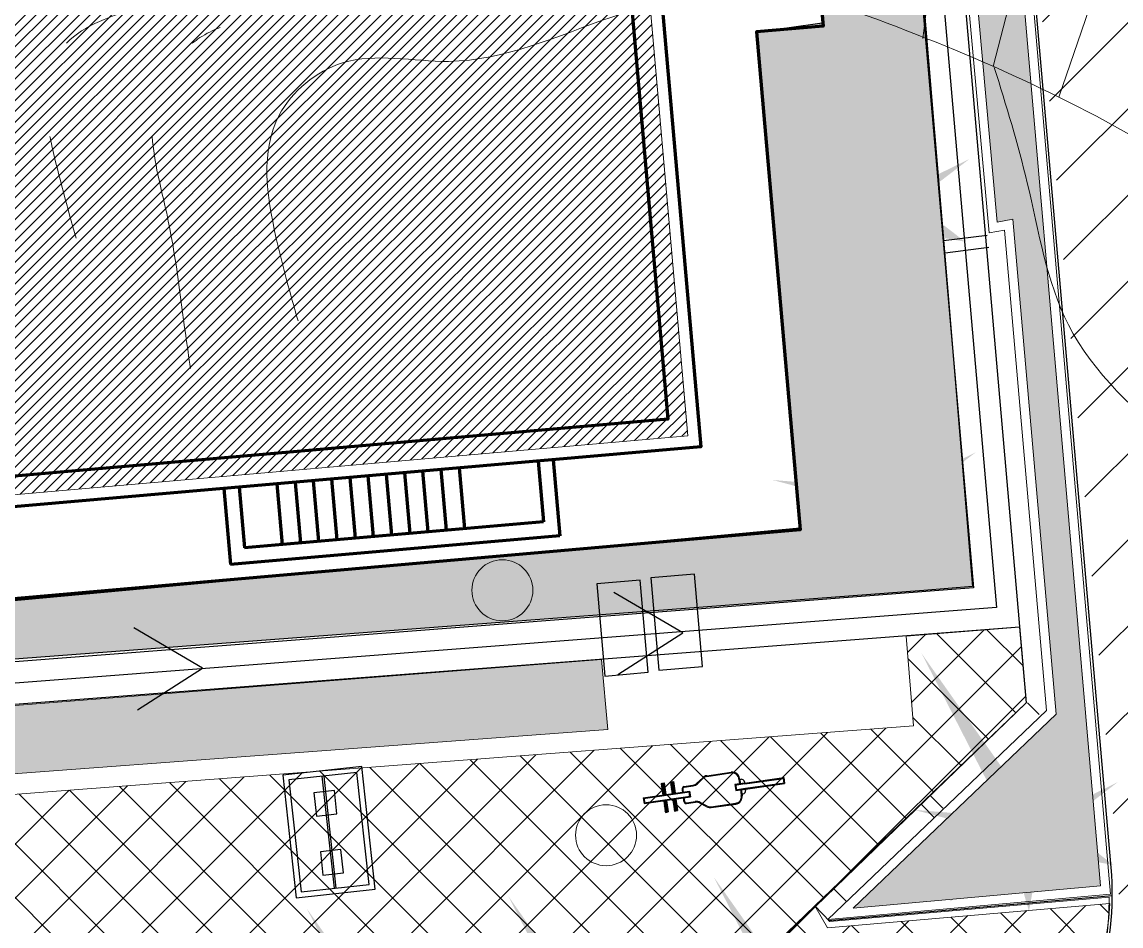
# Model space of a CAD drawing. Header units: millimetres. Extents: x 5637 to 6048, y 3385 to 3927.
# Drawn here: x 5686.45 to 5704.47, y 3668.75 to 3683.57 of the extents above; entities that cross this region are included whole.
import ezdxf

# ---------------------------------------------------------------- set-up
doc = ezdxf.new("R2010")
doc.units = ezdxf.units.MM
for name, color, linetype, lineweight in [('3', 250, 'Continuous', 30), ('ground 1', 7, 'Continuous', 30), ('hatch', 253, 'Continuous', 13), ('road', 19, 'Continuous', 30), ('trees new', 7, 'Continuous', 20), ('wall', 7, 'Continuous', 80)]:
    doc.layers.add(name, color=color, linetype=linetype, lineweight=lineweight)
doc.layers.add('Contour Lines', color=253, linetype='Continuous')
doc.layers.add('trees old', color=116, linetype='Continuous')
doc.layers.add('dr', color=7, linetype='Continuous', lineweight=30, true_color=0x424d8a)
doc.layers.add('plants1', color=7, linetype='Continuous', true_color=0x89ee5d)
pattern_1 = [(45, (2816.368087035456, -1263.747613335156), (-0.7071067811865475, 0.7071067811865476), [])]
pattern_2 = [(45, (2816.368087035456, -1263.747613335156), (-0.4419417382415922, 0.4419417382415922), []), (135, (2816.368087035456, -1263.747613335156), (-0.4419417382415922, -0.4419417382415922), [])]

# ---------------------------------------------------------------- blocks, each defined once
blk = doc.blocks.new('*X26')
at = {"color": 0}
for p, q in [((2449.240602581146, 1163.190144298113), (2450.538390305839, 1164.487932022804)), ((2449.240602581146, 1164.074027774596), (2449.654506829355, 1164.487932022804)), ((2449.240602581146, 1162.306260821629), (2451.240602581146, 1164.306260821629)), ((2455.652180219769, 1162.530654124869), (2457.609458117704, 1164.487932022805)), ((2455.652180219769, 1163.414537601352), (2456.725574641221, 1164.487932022805)), ((2455.652180219769, 1164.298421077835), (2455.841691164737, 1164.487932022805)), ((2449.240602581146, 1161.422377345146), (2451.240602581146, 1163.422377345146)), ((2449.240602581146, 1160.538493868663), (2451.240602581146, 1162.538493868663)), ((2449.240602581146, 1159.65461039218), (2451.240602581146, 1161.65461039218)), ((2449.240602581146, 1158.770726915697), (2451.240602581146, 1160.770726915697)), ((2449.240602581146, 1157.886843439213), (2451.240602581146, 1159.886843439213)), ((2449.240602581146, 1157.00295996273), (2451.240602581146, 1159.00295996273)), ((2449.609458117704, 1156.487932022805), (2451.240602581146, 1158.119076486247)), ((2450.493341594187, 1156.487932022805), (2451.240602581146, 1157.235193009764)), ((2455.652180219769, 1161.646770648385), (2457.652180219767, 1163.646770648385)), ((2455.652180219769, 1160.762887171902), (2457.652180219767, 1162.762887171902)), ((2455.652180219769, 1159.879003695419), (2457.652180219767, 1161.879003695419)), ((2455.652180219769, 1158.995120218936), (2457.652180219767, 1160.995120218936)), ((2455.652180219769, 1158.111236742453), (2457.652180219767, 1160.111236742453)), ((2455.652180219769, 1157.22735326597), (2457.652180219767, 1159.227353265969)), ((2455.796642453086, 1156.487932022805), (2457.652180219767, 1158.343469789486)), ((2456.68052592957, 1156.487932022805), (2457.652180219767, 1157.459586313003)), ((2457.564409406054, 1156.487932022805), (2457.652180219767, 1156.57570283652)), ((2449.240602581145, 1150.815775627347), (2450.912758976603, 1152.487932022805)), ((2449.240602581145, 1151.69965910383), (2450.02887550012, 1152.487932022805)), ((2449.240602581145, 1149.931892150864), (2451.240602581146, 1151.931892150864)), ((2449.240602581145, 1149.048008674381), (2451.240602581146, 1151.048008674381)), ((2449.240602581145, 1148.164125197898), (2451.240602581146, 1150.164125197898)), ((2449.240602581145, 1147.280241721415), (2451.240602581146, 1149.280241721415)), ((2455.652180219769, 1151.92405240707), (2456.216059835502, 1152.487932022805)), ((2455.652180219769, 1151.040168930587), (2457.099943311985, 1152.487932022805)), ((2455.652180219769, 1150.156285454104), (2457.652180219767, 1152.156285454104)), ((2455.652180219769, 1149.272401977621), (2457.652180219767, 1151.272401977621)), ((2455.652180219769, 1148.388518501137), (2457.652180219767, 1150.388518501137)), ((2455.652180219769, 1147.504635024654), (2457.652180219767, 1149.504635024654)), ((2449.240602581145, 1146.396358244931), (2451.240602581146, 1148.396358244931)), ((2449.240602581145, 1145.512474768448), (2451.240602581146, 1147.512474768448)), ((2449.240602581145, 1144.628591291965), (2451.240602581146, 1146.628591291965)), ((2449.983826788468, 1144.487932022805), (2451.240602581146, 1145.744707815482)), ((2450.867710264952, 1144.487932022805), (2451.240602581146, 1144.860824338999)), ((2455.652180219769, 1146.620751548171), (2457.652180219767, 1148.620751548171)), ((2455.652180219769, 1145.736868071688), (2457.652180219767, 1147.736868071688)), ((2455.652180219769, 1144.852984595205), (2457.652180219767, 1146.852984595205)), ((2456.171011123851, 1144.487932022805), (2457.652180219767, 1145.969101118722)), ((2457.054894600334, 1144.487932022805), (2457.652180219767, 1145.085217642238))]:
    blk.add_line(p, q, dxfattribs=at)
blk = doc.blocks.new('104')
at = {"color": 1}
for p, q in [((1.936082506291522, 1.411869706061376), (1.93607127209655, 1.331869706917942)), ((1.936082506291522, 1.411869706061376), (1.956082506077398, 1.411866897512488)), ((1.956082506077398, 1.411866897512488), (1.95607127188228, 1.331866898369052)), ((2.000198281991258, 1.411860702447073), (2.000187047796138, 1.331860703303709)), ((2.000198281991258, 1.411860702447073), (2.020198281777135, 1.411857893898475)), ((2.020198281777135, 1.411857893898475), (2.020187047582163, 1.331857894754896)), ((2.087206229421465, 1.363783833174597), (2.148899086318034, 1.363775169804646)), ((2.087206931558649, 1.368783833120994), (2.148899788455075, 1.368775169751186)), ((2.22211129713818, 1.410151540670113), (2.178292203163073, 1.378321508636696)), ((2.225049836471924, 1.406106174612143), (2.181230742496818, 1.374276142578872)), ((2.251850471842561, 1.414697830816004), (2.415815193284982, 1.414674805670145)), ((2.251851173979892, 1.419697830762329), (2.420815895368496, 1.419674103479354)), ((2.465808171377819, 1.364667784833523), (2.465803561709936, 1.331841807776604)), ((2.470288657239934, 1.361794688409202), (2.480288657133163, 1.361793284134686)), ((2.470808873461328, 1.369667082642805), (2.470803560709732, 1.331834364251942)), ((1.80018704993752, 1.331888788791139), (1.800181432840033, 1.291888789219241)), ((1.800181432840033, 1.291888789219241), (2.120181429414059, 1.291843852439501)), ((1.80018213497722, 1.296888789165927), (2.1201821315511, 1.296843852385896)), ((1.800186347800334, 1.326888788844672), (2.12018634437436, 1.326843852064854)), ((1.80018704993752, 1.331888788791139), (2.120187046511543, 1.331843852011104)), ((1.805187049883985, 1.331888086654028), (1.805181432786358, 1.291888087082274)), ((1.936065654998774, 1.291869707346189), (1.93605442080409, 1.211869708202464)), ((1.956065654784793, 1.291866898797374), (1.956054420589966, 1.211866899653863)), ((2.0001814306988, 1.291860703731884), (2.000170196503828, 1.211860704588449)), ((2.020181430484675, 1.291857895183142), (2.020170196289559, 1.211857896039709)), ((2.0707962373029, 1.27970921491524), (2.070795637803393, 1.275440109725656)), ((2.0707979423128, 1.291850787236177), (2.0707962373029, 1.27970921491524)), ((2.070805264420334, 1.343992359128579), (2.070803559410433, 1.331850786807932)), ((2.075796237249514, 1.279708512778126), (2.075795637749715, 1.275439407588542)), ((2.075797942259415, 1.291850085098916), (2.075796237249514, 1.279708512778126)), ((2.075805264366659, 1.343991656991465), (2.075803559356903, 1.3318500846706)), ((2.115187046565075, 1.331844554148438), (2.11518142946759, 1.291844554576686)), ((2.120187046511543, 1.331843852011104), (2.120181429414059, 1.291843852439501)), ((2.500277000577936, 1.326790481452188), (2.433251551179604, 1.326890262587942)), ((2.433258994697446, 1.331890257043027), (2.433253394022247, 1.292007202471159)), ((2.433253394022247, 1.292007202471159), (2.500278826998147, 1.291790476335592)), ((2.500284444095923, 1.33179047590727), (2.433258994697446, 1.331890257043027)), ((2.433269561392993, 1.297007176328647), (2.500294994368894, 1.296790450192791)), ((2.438258994644061, 1.331889554905842), (2.438253393968568, 1.29200650033419)), ((2.465796246104633, 1.279746537941964), (2.465792020250995, 1.249653746398897)), ((2.465797953060522, 1.291901969931952), (2.465796246104633, 1.279746537941964)), ((2.470797950835529, 1.291885802483922), (2.470792020197464, 1.249653044261709)), ((2.500278826998147, 1.291790476335592), (2.500277422723772, 1.281790476442582)), ((2.500278826998147, 1.291790476335592), (2.770278824107629, 1.291752560927563)), ((2.500279529135625, 1.296790476281916), (2.770279526244959, 1.296752560873887)), ((2.50028374195874, 1.326790475960659), (2.770283739068075, 1.326752560552775)), ((2.500285848370292, 1.341790475800062), (2.500284444095923, 1.33179047590727)), ((2.500284444095923, 1.33179047590727), (2.770284441205115, 1.331752560499317)), ((2.765284441258645, 1.331753262636574), (2.765278824161305, 1.291753263064603)), ((2.770284441205115, 1.331752560499317), (2.770278824107629, 1.291752560927563)), ((1.93605442080409, 1.211869708202464), (1.956054420589966, 1.211866899653863)), ((2.000170196503828, 1.211860704588449), (2.020170196289559, 1.211857896039709)), ((2.087190341488725, 1.250644030222889), (2.148883198385149, 1.250635366853011)), ((2.087191043625908, 1.25564403016921), (2.148883900522335, 1.255635366799409)), ((2.222083083425606, 1.209238435757152), (2.178272930798136, 1.241080773341074)), ((2.22502275880408, 1.21328297635234), (2.18121260617646, 1.245125313936409)), ((2.251473517975783, 1.204683842191538), (2.4207857014981, 1.204660066115347)), ((2.470274614496364, 1.261794689479892), (2.480274614389304, 1.261793285205301)), ((2.251472815838743, 1.199683842245142), (2.420784999360915, 1.199660066168877))]:
    blk.add_line(p, q, dxfattribs=at)
for centre, radius, start, end in [((2.120805263885026, 1.343985337756792), 0.0499999999574738, 163.7423607390374, 179.9919541000655), ((2.087204825147093, 1.353783833281659), 0.0149999999872422, 89.99195410006301, 163.7423607390374), ((2.120805263885026, 1.343985337756792), 0.0449999999617265, 163.7423607390374, 179.9919541000655), ((2.087204825147093, 1.353783833281659), 0.0099999999914948, 89.99195410006301, 163.7423607390374), ((2.148906809826927, 1.418775169215954), 0.0549999999532212, 269.9919541000631, 305.9945196652657), ((2.148906809826927, 1.418775169215954), 0.0499999999574738, 269.9919541000631, 305.9945196652657), ((2.251496690474318, 1.369697880091001), 0.0499999999574738, 89.99195410006301, 125.9945196652656), ((2.251496690474318, 1.369697880091001), 0.0449999999617265, 89.99195410006301, 125.9945196652656), ((2.420011600414309, 1.368877054319284), 0.0459896060169507, 354.7485661321587, 95.2353420689308), ((2.420808843521252, 1.369457084238629), 0.0499999999574738, 359.9919541000657, 89.99195410006301), ((2.480285848584275, 1.3417932843491), 0.0199999999829895, 359.9919541000657, 89.99195410006301), ((2.480277422937898, 1.281793284991324), 0.0199999999829895, 269.9919541000631, 359.9919541000657), ((2.120795637268229, 1.275433088353799), 0.0499999999574738, 179.9919541000655, 196.241547462146), ((2.087192447900284, 1.26564403006237), 0.0149999999872422, 196.241547462146, 269.9919541000631), ((2.120795637268229, 1.275433088353799), 0.0449999999617265, 179.9919541000655, 196.241547462146), ((2.087192447900284, 1.26564403006237), 0.0099999999914948, 196.241547462146, 269.9919541000631), ((2.148876177013293, 1.20063536738832), 0.0499999999574738, 53.98938853523146, 89.99195410006301), ((2.148876177013293, 1.20063536738832), 0.0549999999532212, 53.98938853523146, 89.99195410006301), ((2.251479837210309, 1.249683841709906), 0.0499999999574738, 233.9893885352315, 269.9919541000631), ((2.251479837210309, 1.249683841709906), 0.0449999999617265, 233.9893885352315, 269.9919541000631), ((2.420792020732625, 1.249660065633497), 0.0499999999574738, 269.9919541000631, 359.9919541000657), ((2.420792020732625, 1.249660065633497), 0.0449999999617265, 269.9919541000631, 359.9919541000657)]:
    blk.add_arc(centre, radius, start, end, dxfattribs=at)
at = {"color": 1, "xscale": 0.0099999999915381, "yscale": 0.0099999999915381, "zscale": 0.0099999999915381, "rotation": 359.9919541004905}
blk.add_blockref('*X26', (-22.55795851785902, -10.2295700836869), dxfattribs=at)

msp = doc.modelspace()

# ---------------------------------------------------------------- hatches: boundary and pattern name
at = {"layer": 'hatch'}
h = msp.add_hatch(dxfattribs=at)
h.set_pattern_fill('ANSI31', color=256, scale=8, style=0)
h.set_pattern_definition(pattern_1)
edge = h.paths.add_edge_path()
edge.add_line((5681.717861684403, 3662.745191514314), (5708.379865006555, 3664.933696125369))
edge.add_arc((5713.219451810619, 3667.17930233383), 5.335198935143152, 204.8916696377363, 275.5225228936467)
edge.add_line((5713.732895531978, 3661.868867019984), (5818.562221441009, 3671.059198216096))
edge.add_arc((5814.821388273876, 3690.234135739634), 19.536429095818, 281.0391611141656, 345.4536598214534)
edge.add_arc((5828.917889487164, 3687.612558022211), 5.328594534298682, 334.6044276593299, 439.8121842158608)
edge.add_line((5829.860387003382, 3692.857137904612), (5821.196507745697, 3693.927754127494))
edge.add_line((5821.196507745697, 3693.927754127494), (5821.163350462273, 3698.626387211156))
edge.add_line((5821.163350462273, 3698.626387211156), (5822.751366257406, 3698.670462603363))
edge.add_arc((5822.674333306773, 3701.4459238352), 2.776530051145117, 271.5898367040771, 361.9955133681444)
edge.add_arc((5787.811571715565, 3700.231222676223), 37.66044675599677, 1.995513368169515, 27.74712978629988)
edge.add_line((5821.141479896906, 3717.764803898685), (5815.110825150305, 3730.65299214686))
edge.add_arc((5808.837259289391, 3727.717458539754), 6.926397777319866, 25.07588376820942, 80.91015836691298)
edge.add_line((5809.931512384694, 3734.556873451359), (5816.865769117916, 3735.208438654118))
edge.add_line((5816.865769117917, 3735.208438654118), (5822.085935056275, 3738.738563963288))
edge.add_arc((5826.046805171409, 3735.447178750425), 5.149923173059109, 140.2742559053538, 208.703020703038)
edge.add_line((5821.529700208637, 3732.973826482002), (5832.00401448334, 3711.476217043873))
edge.add_line((5832.004014483341, 3711.476217043873), (5839.078029451141, 3695.80300683227))
edge.add_line((5839.078029451141, 3695.80300683227), (5843.714293465897, 3685.869731374647))
edge.add_line((5843.714293465898, 3685.869731374647), (5839.001609059736, 3683.44475911684))
edge.add_arc((5812.027927061039, 3691.912843182266), 28.27168138448803, 321.43496505600103, 342.5709057577431, ccw=False)
edge.add_arc((5815.073760319658, 3690.732322132294), 25.173118441348, 273.78629758692523, 319.2135797684263, ccw=False)
edge.add_line((5816.736074044711, 3665.614149325706), (5796.146508893662, 3663.794321092394))
edge.add_line((5796.146508893662, 3663.794321092394), (5694.835238285186, 3654.876884714992))
edge.add_line((5694.835238285186, 3654.876884714992), (5688.623693831469, 3654.401556767669))
edge.add_line((5688.623693831469, 3654.401556767669), (5675.284786681259, 3653.371729471557))
edge.add_line((5675.284786681259, 3653.371729471557), (5681.717861684403, 3662.745191514314))
h = msp.add_hatch(dxfattribs=at)
h.set_pattern_fill('ANSI31', color=256, scale=8, style=0)
h.set_pattern_definition(pattern_1)
edge = h.paths.add_edge_path()
edge.add_line((5690.403124210779, 3726.919632310011), (5676.34211441421, 3711.333046469274))
edge.add_arc((5689.846984792324, 3699.118523878477), 18.20923079239532, 137.8721341180287, 181.0320893666494)
edge.add_line((5671.640708195235, 3698.790532230694), (5672.114585761887, 3693.143533276472))
edge.add_line((5672.114585761887, 3693.143533276472), (5669.545892539129, 3689.924325035302))
edge.add_line((5669.54589253913, 3689.924325035302), (5670.291905796879, 3680.014563592357))
edge.add_line((5670.291905796879, 3680.014563592357), (5673.581641407744, 3675.660168153207))
edge.add_line((5673.581641407744, 3675.660168153207), (5675.184961543018, 3655.912757863684))
edge.add_line((5675.184961543018, 3655.912757863684), (5681.704508234812, 3662.787854261538))
edge.add_arc((5683.633524460472, 3668.61987176804), 6.142762554014521, 191.6976900661575, 251.6976900661557, ccw=False)
edge.add_line((5677.618341031697, 3667.374440070523), (5674.985973516126, 3697.691412991268))
edge.add_arc((5690.116690428968, 3699.005185569844), 15.18764605476393, 141.456472432827, 184.9624422683546, ccw=False)
edge.add_line((5678.237900774294, 3708.46874457398), (5684.411628318818, 3715.349631213012))
edge.add_arc((5694.781410486745, 3706.944585420329), 13.34830240095643, 103.71214568527768, 140.9741083506967, ccw=False)
edge.add_line((5691.617274266229, 3719.91244642226), (5691.066152236915, 3725.367941944483))
edge.add_line((5691.066152236914, 3725.367941944483), (5690.403124210779, 3726.919632310011))
h = msp.add_hatch(dxfattribs=at)
h.set_pattern_fill('ANSI31', color=256, scale=8, style=0)
h.set_pattern_definition(pattern_1)
edge = h.paths.add_edge_path()
edge.add_line((5693.074936931251, 3719.967338998415), (5704.817982061742, 3721.543643606941))
edge.add_arc((5706.178323812572, 3719.154429907761), 2.749340244385819, 119.6558003275427, 185.6669791496014)
edge.add_line((5703.442420570202, 3718.882942840319), (5708.024636274312, 3666.447857314636))
edge.add_arc((5712.640946198178, 3666.851269030593), 4.633903141603222, 184.9942961739126, 201.7678692088088)
edge.add_line((5708.337468434178, 3665.132799519513), (5701.180578252615, 3664.507487258604))
edge.add_arc((5699.235202974411, 3669.324142614913), 5.194675523506203, 291.9930479095136, 365.769394908974)
edge.add_line((5704.403565113646, 3669.84633663273), (5700.609019402004, 3712.410548418582))
edge.add_arc((5692.678193183426, 3712.037670873488), 7.939587027857463, 2.691849215627559, 87.13571837112832)
at = {"layer": 'hatch', "true_color": 0xfacfb6}
h = msp.add_hatch(dxfattribs=at)
h.set_pattern_fill('ANSI37', color=254, scale=5, style=0)
h.set_pattern_definition(pattern_2)
edge = h.paths.add_edge_path()
edge.add_line((5707.265319013125, 3718.167195130579), (5708.519311733948, 3718.283983956876))
edge.add_line((5708.519311733948, 3718.283983956876), (5708.455333702048, 3719.370558638802))
edge.add_arc((5705.945801297605, 3719.222796182255), 2.513878802271721, 3.369712065026035, 34.60746437612499)
edge.add_line((5708.01488037778, 3720.650556103422), (5707.335463829118, 3721.28252291012))
edge.add_line((5707.335463829118, 3721.28252291012), (5706.325858258015, 3721.674831535584))
edge.add_line((5706.325858258014, 3721.674831535584), (5705.149477854315, 3721.506919745058))
edge.add_line((5705.149477854315, 3721.506919745058), (5704.084424083811, 3720.722781563005))
edge.add_line((5704.084424083811, 3720.722781563005), (5703.604869415689, 3719.341740018668))
edge.add_line((5703.60486941569, 3719.341740018668), (5708.162903605955, 3666.874276335498))
edge.add_arc((5713.764075054728, 3667.504352419131), 5.636498688877026, 186.418224037462, 268.0546006430757)
edge.add_line((5713.572732267141, 3661.871102432902), (5818.709184968129, 3671.300610367049))
edge.add_arc((5814.555818942117, 3690.51017816391), 19.65344611736718, 282.2003147477676, 352.0501803035805)
edge.add_line((5834.020387155229, 3687.791993371557), (5833.913268872438, 3688.799042887805))
edge.add_arc((5829.37050766417, 3687.880832080024), 4.634629487117943, 11.42701818627053, 38.44065804385654)
edge.add_arc((5813.86093013706, 3690.869473120681), 19.13996320685962, 325.1363565387036, 359.6788703397258, ccw=False)
edge.add_arc((5814.521188627475, 3690.237238295822), 18.23735760734387, 290.0707326804103, 325.5803969976129, ccw=False)
edge.add_arc((5812.96789068523, 3716.178230592645), 43.77350942400522, 273.59758219868274, 280.28030203193237, ccw=False)
edge.add_line((5815.71460854559, 3672.490982243853), (5815.372490490765, 3676.016219349145))
edge.add_line((5815.372490490765, 3676.016219349145), (5812.186454741735, 3675.695747955629))
edge.add_line((5812.186454741735, 3675.695747955629), (5812.271961941449, 3674.627492718369))
edge.add_line((5812.271961941449, 3674.627492718369), (5810.775184294595, 3674.477935949621))
edge.add_line((5810.775184294595, 3674.477935949621), (5810.963068068508, 3672.74802727707))
edge.add_line((5810.963068068508, 3672.74802727707), (5777.65464774841, 3669.791858047372))
edge.add_line((5777.65464774841, 3669.791858047372), (5777.763968027588, 3668.495853445298))
edge.add_line((5777.763968027588, 3668.495853445298), (5776.368985006604, 3668.48284725363))
edge.add_line((5776.368985006604, 3668.48284725363), (5776.381924652516, 3668.190028228944))
edge.add_line((5776.381924652516, 3668.190028228944), (5772.824466525934, 3667.830801738337))
edge.add_line((5772.824466525934, 3667.830801738337), (5772.162470168715, 3668.251325648266))
edge.add_line((5772.162470168715, 3668.251325648266), (5768.25553500941, 3667.908900846023))
edge.add_line((5768.25553500941, 3667.908900846023), (5767.696383339531, 3667.24545608127))
edge.add_line((5767.696383339531, 3667.24545608127), (5763.007449966066, 3666.978764838899))
edge.add_line((5763.007449966066, 3666.978764838899), (5762.859616872749, 3668.461084939321))
edge.add_line((5762.859616872749, 3668.461084939321), (5728.340136223716, 3665.543341921608))
edge.add_line((5728.340136223716, 3665.543341921608), (5728.383073180157, 3664.749945725745))
edge.add_line((5728.383073180157, 3664.749945725745), (5713.428847437637, 3663.358342959639))
edge.add_arc((5713.087883437771, 3666.920967817254), 3.578903788214654, 177.2773139005613, 275.4668896848294, ccw=False)
edge.add_line((5709.513019712997, 3667.090972742468), (5704.829170886404, 3719.165783432512))
edge.add_arc((5705.983736891951, 3719.269630427974), 1.159226837004114, 5.528864848145815, 185.1396167425748, ccw=False)
edge.add_line((5707.137570757917, 3719.381318696742), (5707.265319013126, 3718.167195130579))
at = {"layer": 'hatch', "true_color": 0xcd8532}
h = msp.add_hatch(dxfattribs=at)
h.set_pattern_fill('ANSI31', color=23, style=0)
h.set_pattern_definition([(45, (2816.368087035456, -1263.747613335156), (-0.0883883476483184, 0.0883883476483185), [])])
edge = h.paths.add_edge_path()
edge.add_line((5683.134421087829, 3688.009982628555), (5684.077494757172, 3687.513711435014))
edge.add_line((5684.077494757172, 3687.513711435014), (5685.109829470983, 3675.714071662219))
edge.add_line((5685.109829470983, 3675.714071662219), (5697.363024257467, 3676.786087298015))
edge.add_line((5697.363024257467, 3676.786087298015), (5696.648347166914, 3684.954883822551))
edge.add_line((5696.648347166914, 3684.954883822551), (5697.743855519371, 3685.050728384188))
edge.add_line((5697.74385551937, 3685.050728384188), (5696.333785504499, 3700.888098659862))
edge.add_line((5696.333785504499, 3700.888098659862), (5695.262570857246, 3700.794379522025))
edge.add_line((5695.262570857245, 3700.794379522025), (5694.87908558914, 3705.177636193812))
edge.add_line((5683.134421087829, 3688.009982628555), (5682.092350092058, 3688.495908063859))
edge.add_line((5682.092350092059, 3688.495908063859), (5683.556343270569, 3691.635451566658))
edge.add_line((5683.556343270569, 3691.635451566658), (5681.74372703866, 3692.480686679821))
edge.add_line((5681.74372703866, 3692.480686679821), (5683.342903224251, 3695.910131077506))
edge.add_line((5683.342903224251, 3695.910131077506), (5683.275201257899, 3696.683968093874))
edge.add_line((5683.275201257899, 3696.683968093874), (5683.014566031065, 3699.663042368485))
edge.add_line((5683.014566031065, 3699.663042368485), (5681.034575466429, 3700.586327132645))
edge.add_line((5681.034575466429, 3700.586327132645), (5682.580165738029, 3703.900856165718))
edge.add_line((5682.58016573803, 3703.900856165718), (5695.095755677308, 3704.995828402743))
at = {"layer": 'hatch'}
h = msp.add_hatch(dxfattribs=at)
h.set_pattern_fill('ANSI37', color=256, scale=5, style=0)
h.set_pattern_definition(pattern_2)
h.paths.add_polyline_path([(5700.947301210253, 3673.49956024516), (5701.068182161849, 3672.026933432524), (5679.845789233789, 3670.409186298119), (5680.082746126009, 3667.427399404622), (5681.502931322329, 3666.238451557926), (5697.979225608346, 3667.636177242603), (5702.914353994095, 3672.407758110111), (5702.805883811683, 3673.649006000116)])
at = {"layer": 'hatch', "true_color": 0xfacfb6}
h = msp.add_hatch(dxfattribs=at)
h.set_pattern_fill('ANSI37', color=254, scale=5, style=0)
h.set_pattern_definition(pattern_2)
edge = h.paths.add_edge_path()
edge.add_line((5685.279011840923, 3664.508825840268), (5699.34913186706, 3665.646427674107))
edge.add_arc((5698.996145134627, 3669.739870849439), 4.108634403661008, 274.9285507234987, 330.5592876161745)
edge.add_line((5702.574210098272, 3667.720383840595), (5698.110502734246, 3667.331875171017))
edge.add_line((5698.110502734246, 3667.331875171017), (5698.080037139211, 3667.758207936793))
edge.add_line((5698.080037139211, 3667.758207936793), (5699.450473296542, 3669.077763384602))
edge.add_line((5699.450473296542, 3669.077763384602), (5699.65348909153, 3668.717215377827))
edge.add_line((5699.65348909153, 3668.717215377827), (5704.285032458673, 3669.116944190769))
edge.add_arc((5699.216696671416, 3669.40336566453), 5.076422452182574, 273.3345469165156, 356.7655447628211, ccw=False)
edge.add_line((5699.511971728213, 3664.335537968775), (5685.375082075419, 3663.104382449877))
edge.add_line((5685.375082075419, 3663.104382449877), (5685.279011840923, 3664.508825840268))
at = {"layer": 'plants1'}
h = msp.add_hatch(dxfattribs=at)
h.set_pattern_fill('ANSI38', color=256, scale=3, style=0)
h.set_pattern_definition([(45, (2816.368087035456, -1263.747613335156), (-0.2651650429449553, 0.2651650429449554), []), (135, (2816.368087035456, -1263.747613335156), (-0.795495128834866, 0.2651650429449554), [0.9375, -0.5625])])
edge = h.paths.add_edge_path()
edge.add_line((5688.973878565732, 3727.213815340047), (5690.520734171875, 3727.331485010192))
edge.add_line((5690.520734171875, 3727.331485010192), (5676.302089930683, 3711.624075922952))
edge.add_line((5676.302089930683, 3711.624075922952), (5675.700964747133, 3710.951373063134))
edge.add_line((5675.700964747133, 3710.951373063134), (5675.256136382684, 3710.416814601843))
edge.add_line((5675.256136382684, 3710.416814601843), (5674.816837079019, 3709.759730152919))
edge.add_arc((5690.32551692868, 3699.004478410246), 18.87311820361499, 145.2587360725788, 181.139210564271)
edge.add_line((5671.456129182588, 3698.629249393202), (5671.94424083832, 3693.209846010827))
edge.add_line((5671.94424083832, 3693.209846010827), (5669.348892587595, 3689.987624485581))
edge.add_line((5669.348892587595, 3689.987624485581), (5669.357911196612, 3689.87395615163))
edge.add_line((5669.357911196612, 3689.87395615163), (5668.519211697496, 3689.825498746406))
edge.add_line((5668.519211697496, 3689.825498746406), (5668.391414121868, 3691.864433560316))
edge.add_line((5668.391414121868, 3691.864433560316), (5663.259009791802, 3691.54274165234))
edge.add_line((5663.259009791802, 3691.54274165234), (5663.579916485166, 3686.393628998153))
edge.add_line((5663.579916485166, 3686.393628998153), (5668.710371319309, 3686.763862649637))
edge.add_line((5668.710371319309, 3686.763862649637), (5668.613045457261, 3688.328436548121))
edge.add_line((5668.613045457259, 3688.328436548121), (5669.476320285732, 3688.381557062234))
edge.add_line((5669.476320285731, 3688.381557062234), (5670.145397693722, 3679.948669672777))
edge.add_line((5670.145397693722, 3679.948669672777), (5673.389188497962, 3675.596935920626))
edge.add_line((5673.389188497962, 3675.596935920626), (5674.657241807348, 3660.41041489814))
edge.add_arc((5672.165816019113, 3660.546910927495), 2.495162043697939, 284.6644136967308, 356.86411056675377, ccw=False)
edge.add_arc((5672.649494422294, 3660.658410998102), 2.529715092706785, 219.0800434796886, 273.35374777123627, ccw=False)
edge.add_line((5670.68576253334, 3659.063664774226), (5668.767107251851, 3686.539961453563))
edge.add_line((5668.76710725185, 3686.539961453563), (5651.869633061064, 3685.35108280316))
edge.add_line((5651.869633061064, 3685.35108280316), (5651.988151919789, 3686.584196469752))
edge.add_line((5651.988151919789, 3686.584196469752), (5688.973878565732, 3727.213815340047))
at = {"layer": 'trees new'}
h = msp.add_hatch(color=256, dxfattribs=at)
h.set_gradient(color1=(154, 211, 111), color2=(206, 233, 185), one_color=1, tint=0.8199999928474426, name='SPHERICAL')
edge = h.paths.add_edge_path()
edge.add_line((5696.409407663193, 3706.817251783135), (5681.433722774236, 3705.476314087428))
edge.add_line((5681.433722774236, 3705.476314087428), (5678.739800624393, 3699.830344288577))
edge.add_line((5678.739800624393, 3699.830344288577), (5681.335160740054, 3698.615805350446))
edge.add_line((5681.335160740054, 3698.615805350446), (5681.630834977661, 3696.186727474183))
edge.add_line((5681.630834977661, 3696.186727474183), (5679.429402645413, 3691.733806722674))
edge.add_line((5679.429402645414, 3691.733806722674), (5681.367718128016, 3690.814693764905))
edge.add_line((5681.367718128016, 3690.814693764905), (5680.020751120624, 3688.123011206534))
edge.add_line((5680.020751120624, 3688.123011206534), (5678.096954063481, 3687.973759525135))
edge.add_line((5678.096954063481, 3687.973759525135), (5677.217560158266, 3697.979465472512))
edge.add_arc((5691.458618047471, 3698.883314020301), 14.26971169999774, 153.0540374469486, 183.6315658584668, ccw=False)
edge.add_arc((5691.494512695491, 3698.463633834824), 14.49630506550834, 135.8036991376948, 151.6395064775284, ccw=False)
edge.add_line((5681.10130535851, 3708.569280860265), (5687.463638895044, 3715.479391846169))
edge.add_arc((5692.396485144223, 3711.683447641921), 6.224320406262419, 12.411200661115515, 142.4208496881998, ccw=False)
edge.add_line((5698.475344934139, 3713.021217492971), (5699.275349350955, 3707.959264163596))
edge.add_line((5699.275349350955, 3707.959264163596), (5700.583387499053, 3691.628072070078))
edge.add_line((5700.583387499053, 3691.628072070078), (5702.031528474547, 3674.3133534232))
edge.add_line((5702.031528474547, 3674.3133534232), (5701.234123381715, 3674.248755923454))
edge.add_line((5701.234123381715, 3674.248755923454), (5681.103853791154, 3672.730420209055))
edge.add_line((5681.103853791154, 3672.730420209055), (5680.017191639434, 3683.3683402872))
edge.add_line((5680.017191639433, 3683.3683402872), (5682.730928234574, 3683.600757605954))
edge.add_line((5682.730928234574, 3683.600757605954), (5683.534872656393, 3673.827219749505))
edge.add_line((5683.534872656393, 3673.827219749505), (5699.207956507073, 3675.274820771707))
edge.add_line((5699.207956507073, 3675.274820771707), (5698.484313980925, 3683.402464834503))
edge.add_line((5698.484313980925, 3683.402464834503), (5699.56980150002, 3683.557407427268))
edge.add_line((5699.569801500019, 3683.557407427268), (5697.834957827237, 3702.751460411318))
edge.add_line((5697.834957827237, 3702.751460411318), (5696.852849506869, 3702.67398568533))
edge.add_line((5696.852849506869, 3702.67398568533), (5696.409407663194, 3706.817251783135))
h = msp.add_hatch(color=256, dxfattribs=at)
h.set_gradient(color1=(154, 211, 111), color2=(206, 233, 185), one_color=1, tint=0.8199999928474426, name='SPHERICAL')
h.paths.add_polyline_path([(5700.074388852763, 3669.039617772954), (5703.404330105318, 3672.219236562086), (5702.692765225688, 3680.337373718467), (5702.439105799089, 3680.291292015723), (5699.495514404939, 3712.910860130773), (5700.368233424157, 3712.996352126923), (5700.426396869917, 3712.182701327896), (5704.134268856724, 3669.404129023607)])
h = msp.add_hatch(color=84, dxfattribs=at)
h.set_gradient(color1=(69, 181, 28), color2=(29, 75, 12), one_color=1, tint=0.1700000017881393, name='INVSPHERICAL')
h.paths.add_polyline_path([(5701.178639560299, 3682.467300134848), (5700.521145622056, 3680.947371786962), (5698.767598360827, 3683.437306011961), (5700.143912479565, 3680.751934842786), (5698.647570859592, 3680.871428670346), (5700.156228540907, 3680.474326933048), (5699.224826321995, 3679.365793508726), (5700.302778435453, 3679.983420547936), (5700.528701617974, 3679.209466157699), (5700.703039541753, 3680.181696456542), (5701.910814800434, 3679.968936581965), (5701.06601674038, 3680.622170909534), (5701.980755817478, 3681.324259216378), (5700.749992209274, 3680.723358723418)])
h = msp.add_hatch(color=84, dxfattribs=at)
h.set_gradient(color1=(69, 181, 28), color2=(29, 75, 12), one_color=1, tint=0.1700000017881393, name='INVSPHERICAL')
h.paths.add_polyline_path([(5701.283006696238, 3677.656731401209), (5700.625512757995, 3676.13680305332), (5698.871965496766, 3678.62673727832), (5700.248279615504, 3675.941366109146), (5698.751937995529, 3676.060859936705), (5700.260595676846, 3675.663758199407), (5699.329193457936, 3674.555224775084), (5700.407145571393, 3675.172851814295), (5700.633068753913, 3674.398897424058), (5700.807406677694, 3675.371127722901), (5702.015181936373, 3675.158367848325), (5701.170383876319, 3675.811602175893), (5702.085122953416, 3676.513690482738), (5700.854359345212, 3675.912789989777)])
h = msp.add_hatch(color=84, dxfattribs=at)
h.set_gradient(color1=(69, 181, 28), color2=(29, 75, 12), one_color=1, tint=0.1700000017881393, name='INVSPHERICAL')
h.paths.add_polyline_path([(5703.609338730404, 3672.246016862523), (5702.951844792164, 3670.726088514634), (5701.198297530933, 3673.216022739633), (5702.574611649671, 3670.530651570459), (5701.078270029697, 3670.650145398016), (5702.586927711014, 3670.25304366072), (5701.655525492102, 3669.144510236397), (5702.73347760556, 3669.762137275608), (5702.959400788081, 3668.98818288537), (5703.13373871186, 3669.960413184214), (5704.341513970541, 3669.747653309638), (5703.496715910485, 3670.400887637206), (5704.411454987585, 3671.102975944051), (5703.180691379379, 3670.50207545109)])
h = msp.add_hatch(color=256, dxfattribs=at)
h.set_gradient(color1=(154, 211, 111), color2=(206, 233, 185), one_color=1, tint=0.8199999928474426, name='SPHERICAL')
h.paths.add_polyline_path([(5695.952080109166, 3673.11860110121), (5680.405773207092, 3671.89859947988), (5680.511371275748, 3670.808329361726), (5696.052656816746, 3671.969004073118)])
h = msp.add_hatch(color=84, dxfattribs=at)
h.set_gradient(color1=(69, 181, 28), color2=(29, 75, 12), one_color=1, tint=0.1700000017881393, name='INVSPHERICAL')
h.paths.add_polyline_path([(5700.20303502008, 3668.578206116928), (5699.545541081838, 3667.058277769041), (5697.791993820609, 3669.548211994041), (5699.168307939345, 3666.862840824865), (5697.671966319373, 3666.982334652424), (5699.180624000689, 3666.585232915128), (5698.249221781776, 3665.476699490804), (5699.327173895233, 3666.094326530015), (5699.553097077756, 3665.320372139778), (5699.727435001535, 3666.292602438621), (5700.935210260216, 3666.079842564044), (5700.090412200162, 3666.733076891614), (5701.005151277261, 3667.435165198458), (5699.774387669055, 3666.834264705496)])
h = msp.add_hatch(color=84, dxfattribs=at)
h.set_gradient(color1=(69, 181, 28), color2=(29, 75, 12), one_color=1, tint=0.1700000017881393, name='INVSPHERICAL')
h.paths.add_polyline_path([(5696.831309305625, 3668.268814951447), (5696.173815367383, 3666.748886603559), (5694.420268106152, 3669.238820828557), (5695.796582224891, 3666.553449659384), (5694.300240604916, 3666.672943486943), (5695.808898286234, 3666.275841749645), (5694.877496067322, 3665.167308325323), (5695.955448180779, 3665.784935364532), (5696.1813713633, 3665.010980974296), (5696.355709287079, 3665.98321127314), (5697.563484545761, 3665.770451398563), (5696.718686485707, 3666.423685726131), (5697.633425562804, 3667.125774032976), (5696.402661954598, 3666.524873540015)])
h = msp.add_hatch(color=84, dxfattribs=at)
h.set_gradient(color1=(69, 181, 28), color2=(29, 75, 12), one_color=1, tint=0.1700000017881393, name='INVSPHERICAL')
h.paths.add_polyline_path([(5693.528394331512, 3668.062554174459), (5692.870900393269, 3666.542625826572), (5691.11735313204, 3669.032560051569), (5692.493667250777, 3666.347188882396), (5690.997325630804, 3666.466682709955), (5692.505983312119, 3666.069580972658), (5691.574581093209, 3664.961047548334), (5692.652533206665, 3665.578674587545), (5692.878456389186, 3664.804720197309), (5693.052794312966, 3665.776950496152), (5694.260569571647, 3665.564190621575), (5693.415771511593, 3666.217424949143), (5694.33051058869, 3666.919513255988), (5693.099746980486, 3666.318612763026)])

# ---------------------------------------------------------------- linework, layer by layer
at = {"layer": '3'}
for points in [[(5692.238532562345, 3669.349999514382), (5692.018554555534, 3671.361979783612), (5690.72632196501, 3671.22069472533), (5690.946299971821, 3669.2087144561)], [(5692.141268911624, 3669.428090885543), (5691.940463184375, 3671.264716132891), (5690.823585615726, 3671.142603354174), (5691.024391342975, 3669.305978106823)], [(5691.234423393231, 3670.931162050095), (5691.276378409852, 3670.547429754043), (5691.612540547692, 3670.584183731295), (5691.570585531072, 3670.967916027346)], [(5691.340177794675, 3669.963902767354), (5691.382132811294, 3669.5801704713), (5691.718294949134, 3669.616924448555), (5691.676339932514, 3670.000656744606)]]:
    msp.add_lwpolyline(points, close=True, dxfattribs=at)
for points in [[(5691.364771321372, 3671.201773394091), (5691.565577048622, 3669.36514814674)], [(5691.395557923214, 3671.205139418803), (5691.596363650462, 3669.368514171454)]]:
    msp.add_lwpolyline(points, dxfattribs=at)
at = {"layer": 'Contour Lines', "lineweight": 5, "ltscale": 0.5}
for points in [[(5698.194291445569, 3684.223416195883), (5696.117053995298, 3683.652452429628), (5693.442619100065, 3682.925770614976), (5691.702933022429, 3682.899823634923), (5690.664314297292, 3682.04337798554), (5690.612385082824, 3680.045012037257), (5690.975901062691, 3678.669511048955)], [(5702.389848277713, 3682.827892558907), (5702.930593937364, 3680.936200743559), (5703.606523142276, 3678.605370577205), (5705.43154117843, 3676.5785620514), (5706.918594612126, 3675.092242068278), (5707.526926305107, 3673.572133865521), (5708.236660005288, 3671.173741727126)]]:
    msp.add_spline(points, degree=3, dxfattribs=at)
msp.add_open_spline([(5688.389116804434, 3683.815816409987), (5687.927112087489, 3683.672422720218), (5687.465107370545, 3683.529029030447), (5687.176395298977, 3683.222986908904)], degree=3, dxfattribs=at)
for points, knots in [([(5689.69645478295, 3683.480324894346), (5689.581211324909, 3683.437623585004), (5689.42480402657, 3683.360976683026), (5689.280360760986, 3683.255932327227), (5689.239279084841, 3683.222986908919)], [12.57481096827941, 12.57481096827941, 12.57481096827941, 12.57481096827941, 13.32910851654844, 13.64180112432072, 13.64180112432072, 13.64180112432072, 13.64180112432072]), ([(5686.904954129499, 3681.691267945755), (5686.915461320508, 3681.641203430309), (5687.040444239998, 3681.083475899515), (5687.193997153154, 3680.529521114091), (5687.333808185876, 3680.025141294522)], [5.874742924708081, 5.874742924708081, 5.874742924708081, 5.874742924708081, 6.182792648469158, 9.316916119967258, 9.316916119967258, 9.316916119967258, 9.316916119967258]), ([(5688.584707624568, 3681.691267945753), (5688.609809273084, 3681.277656890972), (5688.924699442453, 3680.158463763057), (5689.060135340381, 3678.923176820551), (5689.183792024026, 3678.072865865678), (5689.210250377822, 3677.890928040579)], [17.0935364091118, 17.0935364091118, 17.0935364091118, 17.0935364091118, 19.58107209166206, 23.62609509561106, 24.7271906588962, 24.7271906588962, 24.7271906588962, 24.7271906588962])]:
    msp.add_open_spline(points, degree=3, knots=knots, dxfattribs=at)
at = {"layer": 'dr', "ltscale": 0.5}
for p, q in [((5698.606499712136, 3713.662691804204), (5702.047206885825, 3674.289931249335)), ((5702.047206885825, 3674.289931249335), (5681.052896346025, 3672.673597063547)), ((5702.806121343289, 3673.646287930293), (5680.406337595088, 3671.921747552657))]:
    msp.add_line(p, q, dxfattribs=at)
at = {"layer": 'dr', "color": 4, "ltscale": 0.5}
for points in [[(5698.955170901834, 3713.69316148544), (5702.426664114557, 3673.968109589814), (5680.806577304338, 3672.303597419013), (5680.003455029465, 3682.641763416797), (5684.284228958877, 3683.032237399237)], [(5696.217094532284, 3672.871622883818), (5697.281061838654, 3673.554438767919), (5696.153080402005, 3674.216740255375)], [(5688.344095818769, 3672.291834753527), (5689.40806312514, 3672.974650637628), (5688.28008168849, 3673.636952125085)]]:
    msp.add_lwpolyline(points, dxfattribs=at)
at = {"layer": 'dr', "ltscale": 0.5}
for points in [[(5699.303842091533, 3713.723631166682), (5702.914353998611, 3672.407758114453), (5699.444484337481, 3669.071543060883)], [(5702.932102751502, 3672.404481068032), (5703.124428269575, 3672.212234554638)], [(5701.335539614602, 3670.88975748932), (5701.547756991427, 3670.677627288477)], [(5701.199543448547, 3670.734485004522), (5701.411760825373, 3670.522354803679)], [(5699.749349455541, 3669.364665193846), (5699.961566832366, 3669.152534993004)]]:
    msp.add_lwpolyline(points, dxfattribs=at)
at = {"layer": 'dr', "color": 1, "ltscale": 0.5}
for points in [[(5701.558810455469, 3679.986407082834), (5702.276155100582, 3680.076343986432)], [(5701.583690623847, 3679.787960673894), (5702.301035268953, 3679.877897577492)]]:
    msp.add_lwpolyline(points, dxfattribs=at)
at = {"layer": 'dr', "ltscale": 0.5}
for points in [[(5697.472467625128, 3674.515889635772), (5696.759372106329, 3674.45344142941), (5696.891739692466, 3672.941937128281), (5697.604835211267, 3673.004385334636)], [(5696.585053485367, 3674.419502686884), (5695.871957966569, 3674.357054480522), (5696.004325552705, 3672.845550179393), (5696.717421071506, 3672.907998385748)]]:
    msp.add_lwpolyline(points, close=True, dxfattribs=at)
at = {"layer": 'ground 1', "lineweight": 5, "ltscale": 0.5}
for p, q in [((5702.36994132395, 3682.841114243914), (5703.801062560223, 3688.341397961317)), ((5701.217195987728, 3683.300072310985), (5701.578880826009, 3686.252407320992)), ((5703.451048802059, 3682.339196120672), (5704.451354430026, 3685.260540478462))]:
    msp.add_line(p, q, dxfattribs=at)
msp.add_spline([(5661.530636070629, 3696.381728351569), (5663.60183577403, 3696.328640844847), (5664.637435625734, 3695.877444056214), (5666.788308334797, 3695.532415047405), (5668.620523457049, 3696.249020435183), (5670.797946182267, 3698.345756325407), (5674.19684182944, 3700.256711259755), (5676.135279973501, 3701.557221352539), (5678.259591187814, 3701.955337868063), (5680.304240875068, 3701.344893026499), (5681.047756113315, 3700.787528458039), (5681.738159840646, 3699.911675017329), (5683.151681323003, 3697.366498346111), (5684.240392685604, 3694.473522191221), (5684.45282725062, 3693.1995594686), (5684.775031726755, 3689.049077067151), (5684.881243269961, 3687.376990595387), (5685.014016307918, 3685.704911357244), (5685.199900856778, 3685.014838872401), (5685.757531546156, 3684.404401264457), (5688.014604319816, 3683.847036695994), (5690.351350099145, 3684.00628474893), (5693.836633736615, 3684.027515411441), (5697.847339094454, 3684.299296826148), (5700.63443650957, 3683.551897935698), (5705.528845323218, 3681.173825024225), (5707.840097118167, 3679.679041710557), (5710.899111235643, 3678.523977931656), (5715.181721817235, 3678.32014187062), (5717.309086340798, 3678.192801297203), (5720.476986516731, 3678.403892674929), (5726.724631172952, 3679.388857977111), (5732.251327530734, 3680.169422996226), (5738.799252525247, 3681.250204773955), (5745.947910375433, 3682.391032796853), (5751.566033831621, 3683.611495696643), (5756.491997333721, 3684.812362731097), (5760.877307005021, 3686.133322255891), (5764.962255987788, 3686.673716761563)], degree=3, dxfattribs=at)
at = {"layer": 'hatch'}
for points in [[(5683.041284053728, 3687.832992535955), (5683.887768554256, 3687.387549208411), (5684.928021679914, 3675.497401574049), (5697.579694345635, 3676.604279506948), (5696.865017255082, 3684.773076031483), (5697.960831423077, 3684.86894734851), (5696.51528794871, 3701.104742033642), (5695.444378648315, 3701.011049610193), (5695.07832452876, 3705.195067342362)], [(5683.134421087829, 3688.009982628555), (5684.077494757172, 3687.513711435014), (5685.109829470983, 3675.714071662219), (5697.363024257467, 3676.786087298015), (5696.648347166914, 3684.954883822551), (5697.74385551937, 3685.050728384188), (5696.333785504499, 3700.888098659862), (5695.262570857245, 3700.794379522025), (5694.87908558914, 3705.177636193812)], [(5700.947301210253, 3673.49956024516), (5701.068182161849, 3672.026933432524), (5679.845789233789, 3670.409186298119), (5680.082746126009, 3667.427399404622), (5681.502931322329, 3666.238451557926), (5697.979225608346, 3667.636177242603), (5702.914353994095, 3672.407758110111), (5702.805883811683, 3673.649006000116), (5700.947301210253, 3673.49956024516)]]:
    msp.add_lwpolyline(points, dxfattribs=at)
at = {"layer": 'hatch', "color": 255, "lineweight": 80}
msp.add_lwpolyline([(5683.261206512694, 3688.281874989688), (5682.491027931716, 3688.641014975105), (5683.955021183856, 3691.780558635805), (5682.142404951928, 3692.625793748978), (5683.648767626944, 3695.856198930883), (5683.574059667326, 3696.7101148167), (5683.298328623037, 3699.861735074375), (5681.43325328104, 3700.731433990136), (5682.778858443972, 3703.617093573751), (5694.623805051086, 3704.653392121942), (5694.989859170642, 3700.469374389774), (5696.061531838181, 3700.563133599196), (5697.418391663812, 3685.323399937703), (5696.323342034662, 3685.227595509155), (5697.038019125215, 3677.058798984619), (5685.382541157586, 3676.03907679447), (5684.368988525146, 3687.624036394845), (5683.261206512694, 3688.281874989688)], dxfattribs=at)
at = {"layer": 'hatch', "color": 41}
msp.add_lwpolyline([(5685.279011840923, 3664.508825840268), (5699.34913186706, 3665.646427674107, 0.2476173140719378), (5702.574210098272, 3667.720383840595), (5698.110502734246, 3667.331875171017), (5698.080037139211, 3667.758207936793), (5698.080037139211, 3667.758207936793), (5699.450473296542, 3669.077763384602), (5699.65348909153, 3668.717215377827), (5704.285032458673, 3669.116944190769, -0.3810181653994106), (5699.511971728213, 3664.335537968775), (5685.375082075419, 3663.104382449877)], format="xyb", close=True, dxfattribs=at)
at = {"layer": 'hatch'}
msp.add_lwpolyline([(5685.308090798046, 3664.527555864865), (5699.3404809613, 3665.746052780531, 0.2713585380419472), (5702.422405784147, 3667.578990466428), (5698.017996076365, 3667.223445589677), (5697.987553579967, 3667.64945511522), (5697.987553579967, 3667.64945511522), (5699.450473296542, 3669.077763384602), (5699.69301514793, 3668.820998446815), (5704.276433848654, 3669.21657382444, -0.4090165754082797), (5699.40367804243, 3664.226161836892), (5685.39025886038, 3663.057771592699), (5685.308090798046, 3664.527555864865)], format="xyb", dxfattribs=at)
at = {"layer": 'plants1', "color": 94, "lineweight": 9, "true_color": 0x0cac0c}
for points in [[(5699.660548238905, 3668.851858240196), (5703.248609177772, 3672.277944501933), (5702.557703645178, 3680.160382261683), (5702.304461174562, 3680.114376306339), (5699.332742991532, 3713.045632961986), (5700.506871348678, 3713.160651169199), (5700.575934345628, 3712.194526106995), (5704.29662149859, 3669.268102281982), (5699.660548238905, 3668.851858240196)], [(5695.952080109166, 3673.11860110121), (5680.405773207092, 3671.89859947988), (5680.511371275748, 3670.808329361726), (5696.052656816746, 3671.969004073118), (5696.052656816746, 3671.969004073118), (5696.052656816746, 3671.969004073118), (5695.952080109166, 3673.11860110121)]]:
    msp.add_lwpolyline(points, dxfattribs=at)
msp.add_lwpolyline([(5700.074388852763, 3669.039617772954), (5703.404330105318, 3672.219236562086), (5702.692765225688, 3680.337373718467), (5702.439105799089, 3680.291292015723), (5699.495514404939, 3712.910860130773), (5700.368233424157, 3712.996352126923), (5700.426396869917, 3712.182701327896), (5704.134268856724, 3669.404129023607)], close=True, dxfattribs=at)
at = {"layer": 'plants1'}
msp.add_lwpolyline([(5699.275349350955, 3707.959264163596), (5700.583387499053, 3691.628072070078), (5702.031528474547, 3674.3133534232), (5701.234123381715, 3674.248755923454), (5681.103853791154, 3672.730420209055), (5680.017191639433, 3683.3683402872), (5682.730928234574, 3683.600757605954), (5683.534872656393, 3673.827219749505), (5699.207956507073, 3675.274820771707), (5698.484313980925, 3683.402464834503), (5699.569801500019, 3683.557407427268), (5697.834957827237, 3702.751460411318), (5696.852849506869, 3702.67398568533), (5696.409407663193, 3706.817251783135)], dxfattribs=at)
at = {"layer": 'road', "lineweight": 30, "ltscale": 0.5}
for p, q in [((5704.306670205324, 3669.704244390881), (5700.549421676506, 3712.649791589785)), ((5699.667455936376, 3668.836787786415), (5704.325635495086, 3669.243723122519))]:
    msp.add_line(p, q, dxfattribs=at)
msp.add_arc((5699.325696714861, 3669.268465677143), 5.000000000000269, 274.9926446092323, 4.999999999972368, dxfattribs=at)
at = {"layer": 'trees old', "lineweight": 5, "ltscale": 0.5}
for centre in [(5694.324600764934, 3674.252079288182), (5694.324600760642, 3674.25207928791), (5696.024995573533, 3670.234919660454), (5696.02499556924, 3670.234919660185)]:
    msp.add_circle(centre, 0.5, dxfattribs=at)
at = {"layer": 'wall', "lineweight": 90}
for p, q in [((5694.909892519672, 3676.370702113315), (5694.997048262418, 3675.374507415219)), ((5695.158941187821, 3676.392491048444), (5695.267885866253, 3675.147247675826)), ((5691.821688955612, 3676.100519310797), (5691.908844698364, 3675.104324612707)), ((5692.12054736509, 3676.126666033624), (5692.207703107835, 3675.130471335534)), ((5692.419405774444, 3676.152812756443), (5692.506561517189, 3675.156618058351)), ((5692.718264183915, 3676.178959479269), (5692.805419926661, 3675.182764781179)), ((5693.01712259327, 3676.205106202089), (5693.104278336022, 3675.208911503996)), ((5693.315981002748, 3676.231252924919), (5693.403136745501, 3675.235058226828)), ((5693.614839412227, 3676.257399647749), (5693.701995154972, 3675.261204949655)), ((5689.759565930491, 3675.920106923304), (5689.868510608931, 3674.67486355069)), ((5690.008614605014, 3675.941895858989), (5690.095770347766, 3674.945701160899)), ((5690.626255317951, 3675.995932419502), (5690.713411060698, 3674.999737721415)), ((5690.925113727308, 3676.022079142323), (5691.012269470053, 3675.025884444231)), ((5691.223972136779, 3676.048225865152), (5691.311127879524, 3675.052031167063)), ((5691.522830546133, 3676.074372587967), (5691.609986288879, 3675.078177889875)), ((5694.997048262418, 3675.374507415219), (5690.095770347766, 3674.945701160899)), ((5695.267885866253, 3675.147247675826), (5689.868510608931, 3674.67486355069))]:
    msp.add_line(p, q, dxfattribs=at)
for points in [[(5681.297168428666, 3690.81317817497), (5679.484552196618, 3691.6584132882), (5681.609671609039, 3696.215746574523), (5681.40657800991, 3698.537117034937), (5678.775401183504, 3699.764054939488), (5681.4542404043, 3705.508844186867), (5696.409407662997, 3706.817251783131), (5696.807937081334, 3702.636075271452), (5697.878846381731, 3702.7297676949), (5697.878846381731, 3702.7297676949), (5697.878846381731, 3702.7297676949), (5697.878846381731, 3702.7297676949), (5697.878846381731, 3702.7297676949), (5699.585857084339, 3683.505388915501), (5698.490042916344, 3683.409517598468), (5699.20472000689, 3675.240721073931), (5683.564463246903, 3673.872375912795), (5682.335896997774, 3687.914952397638)], [(5695.078324528758, 3705.195067342362), (5695.444378648315, 3701.011049610193), (5696.515287948712, 3701.104742033642), (5696.563223607211, 3700.556834949877), (5696.515287948712, 3701.104742033642), (5696.888815787299, 3697.122142134855), (5696.888815787299, 3697.122142134855), (5697.960831423077, 3684.86894734851), (5696.865017255082, 3684.773076031483), (5697.579694345635, 3676.604279506946), (5684.928021679914, 3675.497401574049), (5684.07884940824, 3685.203485053388)]]:
    msp.add_lwpolyline(points, dxfattribs=at)

# ---------------------------------------------------------------- block references
at = {"layer": '3', "xscale": 2.399999999998105, "yscale": 2.399999999998105, "zscale": 2.399999999998105, "rotation": 8.187509002920068}
msp.add_blockref('104', (5692.812058517456, 3667.069098306223), dxfattribs=at)

doc.saveas('drawing.dxf')
